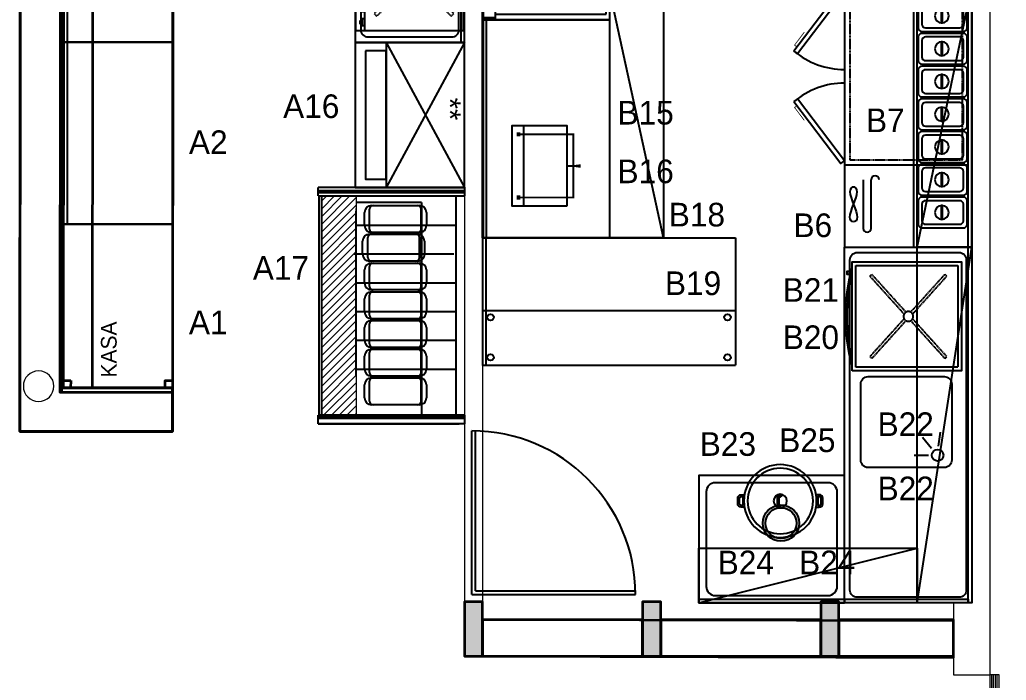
# Model space of a CAD drawing. Header units: millimetres. Extents: x 233224 to 234067, y -13631 to -11613.
# Drawn here: x 233517 to 234060, y -12393 to -12030 of the extents above; entities that cross this region are included whole.
import ezdxf
from ezdxf.enums import TextEntityAlignment as Align

# ---------------------------------------------------------------- set-up
doc = ezdxf.new("R2010")
doc.units = ezdxf.units.MM
doc.header["$MEASUREMENT"] = 0
doc.set_wipeout_variables(frame=1)
doc.linetypes.add('DASHED', pattern=[0.75, 0.5, -0.25])
doc.linetypes.add('Wipeout_Contour', pattern=[1000, 0, -1000])
for name, color, linetype in [('002 Çizgi', 7, 'Continuous'), ('CAM', 4, 'Continuous'), ('kapı ABD', 55, 'Continuous'), ('Kıtc-002 Çizgi', 7, 'Continuous'), ('MAK', 1, 'Continuous'), ('OLCU', 8, 'Continuous'), ('S2000-002 Çizgi', 7, 'Continuous'), ('Structural - Bearing', 7, 'Continuous')]:
    doc.layers.add(name, color=color, linetype=linetype)
for name, color, linetype, lineweight, true_color in [('2D Drafting - General_Pen_No__4', 7, 'Continuous', 20, 0x029e21), ('Structural - Bearing_Pen_No__28', 7, 'Continuous', 35, 0xa80f02), ('Structural - Bearing_Pen_No__48', 7, 'Continuous', 25, 0xa80f02), ('Structural - Bearing_Pen_No__87', 7, 'Continuous', 20, 0x6a6a6a)]:
    doc.layers.add(name, color=color, linetype=linetype, lineweight=lineweight, true_color=true_color)
doc.layers.add('Structural - Bearing_Pen_No__7', color=7, linetype='Continuous', lineweight=35)
doc.layers.add('t_makine', color=177, linetype='Continuous', lineweight=18)
doc.styles.add('TAKSİM', font='GOTHIC.TTF', dxfattribs={"height": 20})

# ---------------------------------------------------------------- blocks, each defined once
blk = doc.blocks.new('Slab_45', base_point=(231171, -1096.8))
at = {"layer": 'Structural - Bearing_Pen_No__7', "linetype": 'Continuous', "flags": 128}
blk.add_lwpolyline([(231171, -1096.8), (231171, -1296.8), (232051, -1296.8), (232051, -1096.8)], close=True, dxfattribs=at)
blk = doc.blocks.new('Slab_46', base_point=(231171, -1096.8))
at = {"layer": 'Structural - Bearing_Pen_No__7', "linetype": 'Continuous', "flags": 128}
blk.add_lwpolyline([(231171, -1096.8), (231171, -1296.8), (233761, -1302.4), (233761, -1102.4)], close=True, dxfattribs=at)
blk = doc.blocks.new('Slab_47', base_point=(232151, -1096.8))
at = {"layer": 'Structural - Bearing_Pen_No__7', "linetype": 'Continuous', "flags": 128}
blk.add_lwpolyline([(232151, -1096.8), (232151, -1296.8), (233031, -1296.8), (233031, -1096.8)], close=True, dxfattribs=at)
blk = doc.blocks.new('Slab_48', base_point=(233131, -1096.8))
at = {"layer": 'Structural - Bearing_Pen_No__7', "linetype": 'Continuous', "flags": 128}
blk.add_lwpolyline([(233131, -1096.8), (233131, -1296.8), (233761, -1296.8), (233761, -1096.8)], close=True, dxfattribs=at)
blk = doc.blocks.new('Slab_49', base_point=(233131, -1096.8))
at = {"layer": 'Structural - Bearing_Pen_No__7', "linetype": 'Continuous', "flags": 128}
blk.add_lwpolyline([(233131, -1096.8), (233131, -1296.8), (233761, -1296.8), (233761, -1096.8)], close=True, dxfattribs=at)
blk = doc.blocks.new('Slab_50', base_point=(232151, -1096.8))
at = {"layer": 'Structural - Bearing_Pen_No__7', "linetype": 'Continuous', "flags": 128}
blk.add_lwpolyline([(232151, -1096.8), (232151, -1296.8), (233031, -1296.8), (233031, -1096.8)], close=True, dxfattribs=at)
blk = doc.blocks.new('Slab_51', base_point=(231171, -1096.8))
at = {"layer": 'Structural - Bearing_Pen_No__7', "linetype": 'Continuous', "flags": 128}
blk.add_lwpolyline([(231171, -1096.8), (231171, -1296.8), (232051, -1296.8), (232051, -1096.8)], close=True, dxfattribs=at)
blk = doc.blocks.new('Wall_18', base_point=(228729.3, 168.3))
at = {"layer": 'Structural - Bearing_Pen_No__87', "linetype": 'Continuous'}
blk.add_arc((228729.3, 188.3), 83.9, 269.9107, 89.9107, dxfattribs=at)
blk = doc.blocks.new('Wall_19', base_point=(228729.4, 208.3))
at = {"layer": 'Structural - Bearing_Pen_No__87', "linetype": 'Continuous'}
blk.add_arc((228729.3, 188.3), 83.9, 89.9107, 269.9107, dxfattribs=at)
blk = doc.blocks.new('Wall_28', base_point=(233961, -1398.4))
at = {"color": 254, "linetype": 'Wipeout_Contour', "lineweight": 0, "ltscale": 936822.845006}
blk.add_wipeout([(234050.9, -12901.9), (234011, -1398.3), (234001, -1398.3), (234040.9, -12901.9)], dxfattribs=at).dxf.layer = 'Structural - Bearing'
at = {"color": 254, "linetype": 'Wipeout_Contour', "lineweight": 0, "ltscale": 936782.880162}
blk.add_wipeout([(234040.9, -12901.9), (234001, -1398.3), (233991, -1398.3), (234030.9, -12901.9)], dxfattribs=at).dxf.layer = 'Structural - Bearing'
at = {"color": 254, "linetype": 'Wipeout_Contour', "lineweight": 0, "ltscale": 936742.91532}
blk.add_wipeout([(234030.9, -12901.9), (233991, -1398.3), (233981, -1398.4), (234020.9, -12902)], dxfattribs=at).dxf.layer = 'Structural - Bearing'
at = {"color": 254, "linetype": 'Wipeout_Contour', "lineweight": 0, "ltscale": 936702.950482}
blk.add_wipeout([(234020.9, -12902), (233981, -1398.4), (233971, -1398.4), (234010.9, -12902)], dxfattribs=at).dxf.layer = 'Structural - Bearing'
at = {"color": 254, "linetype": 'Wipeout_Contour', "lineweight": 0, "ltscale": 936662.985647}
blk.add_wipeout([(234010.9, -12902), (233971, -1398.4), (233961, -1398.4), (234000.9, -12902)], dxfattribs=at).dxf.layer = 'Structural - Bearing'
at = {"layer": 'Structural - Bearing_Pen_No__87', "linetype": 'Continuous'}
for p, q in [((234010.9, -12902), (233971, -1398.4)), ((234020.9, -12902), (233981, -1398.4)), ((234030.9, -12901.9), (233991, -1398.3)), ((234040.9, -12901.9), (234001, -1398.3))]:
    blk.add_line(p, q, dxfattribs=at)
at = {"layer": 'Structural - Bearing_Pen_No__87', "linetype": 'Continuous', "flags": 128}
for points in [[(233961, -1398.4), (234000.9, -12902)], [(233971, -1398.4), (233961, -1398.4)], [(233981, -1398.4), (233971, -1398.4)], [(233991, -1398.3), (233981, -1398.4)], [(234001, -1398.3), (233991, -1398.3)], [(234011, -1398.3), (234001, -1398.3)], [(234050.9, -12901.9), (234011, -1398.3)]]:
    blk.add_lwpolyline(points, dxfattribs=at)
blk = doc.blocks.new('Column_25', base_point=(231121, -1146.8))
at = {"layer": 'Structural - Bearing_Pen_No__48', "linetype": 'Continuous'}
blk.add_hatch(color=256, dxfattribs=at).paths.add_polyline_path([(231171, -1296.8), (231171, -996.8), (231071, -996.8), (231071, -1296.8)])
at = {"layer": 'Structural - Bearing_Pen_No__28', "linetype": 'Continuous', "flags": 128}
blk.add_lwpolyline([(231171, -1296.8), (231171, -996.8), (231071, -996.8), (231071, -1296.8)], close=True, dxfattribs=at)
blk = doc.blocks.new('Column_26', base_point=(232101, -1146.8))
at = {"layer": 'Structural - Bearing_Pen_No__48', "linetype": 'Continuous'}
blk.add_hatch(color=256, dxfattribs=at).paths.add_polyline_path([(232151, -1296.8), (232151, -996.8), (232051, -996.8), (232051, -1296.8)])
at = {"layer": 'Structural - Bearing_Pen_No__28', "linetype": 'Continuous', "flags": 128}
blk.add_lwpolyline([(232151, -1296.8), (232151, -996.8), (232051, -996.8), (232051, -1296.8)], close=True, dxfattribs=at)
blk = doc.blocks.new('Column_27', base_point=(233081, -1146.8))
at = {"layer": 'Structural - Bearing_Pen_No__48', "linetype": 'Continuous'}
blk.add_hatch(color=256, dxfattribs=at).paths.add_polyline_path([(233131, -1296.8), (233131, -996.8), (233031, -996.8), (233031, -1296.8)])
at = {"layer": 'Structural - Bearing_Pen_No__28', "linetype": 'Continuous', "flags": 128}
blk.add_lwpolyline([(233131, -1296.8), (233131, -996.8), (233031, -996.8), (233031, -1296.8)], close=True, dxfattribs=at)
blk = doc.blocks.new('Slab_77', base_point=(228855.6, 155.7))
at = {"layer": 'Structural - Bearing_Pen_No__7', "linetype": 'Continuous', "flags": 128}
blk.add_lwpolyline([(228855.6, 155.7), (229465.6, 154.7), (229465.6, 178.9), (228865.6, 179.9), (228869, 4211.2), (228859, 4211.2)], close=True, dxfattribs=at)
blk = doc.blocks.new('Slab_78', base_point=(228865.6, 179.9))
at = {"layer": 'Structural - Bearing_Pen_No__7', "linetype": 'Continuous', "flags": 128}
blk.add_lwpolyline([(228865.6, 179.9), (228869, 4190.7), (229469, 4189.8), (229465.6, 178.9)], close=True, dxfattribs=at)
blk = doc.blocks.new('Slab_79', base_point=(228865.6, 179.9))
at = {"layer": 'Structural - Bearing_Pen_No__7', "linetype": 'Continuous', "flags": 128}
blk.add_lwpolyline([(228865.6, 179.9), (228869, 4190.7), (229469, 4189.8), (229465.6, 178.9)], close=True, dxfattribs=at)
blk = doc.blocks.new('Slab_80', base_point=(228849.2, 4211.2))
at = {"layer": 'Structural - Bearing_Pen_No__7', "linetype": 'Continuous', "flags": 128}
blk.add_lwpolyline([(228849.2, 4211.2), (228848.9, 4100.8), (228845.6, 155.7), (229465.6, 154.7), (229465.6, 178.9), (228865.6, 179.9), (228869, 4190.7), (229469, 4189.8), (229469, 4210.2)], close=True, dxfattribs=at)
blk = doc.blocks.new('Slab_81', base_point=(228865.6, 179.9))
at = {"layer": 'Structural - Bearing_Pen_No__7', "linetype": 'Continuous', "flags": 128}
blk.add_lwpolyline([(228865.6, 179.9), (228869, 4190.7), (229469, 4189.8), (229465.6, 178.9)], close=True, dxfattribs=at)
blk = doc.blocks.new('Slab_84', base_point=(229465.7, 218.9))
at = {"layer": 'Structural - Bearing_Pen_No__7', "linetype": 'Continuous', "flags": 128}
blk.add_lwpolyline([(229465.7, 218.9), (229465.6, 178.9), (229425.6, 179), (229425.7, 219)], close=True, dxfattribs=at)
blk = doc.blocks.new('Slab_85', base_point=(228905.7, 219.8))
at = {"layer": 'Structural - Bearing_Pen_No__7', "linetype": 'Continuous', "flags": 128}
blk.add_lwpolyline([(228905.7, 219.8), (228905.6, 179.8), (228865.6, 179.9), (228865.7, 219.9)], close=True, dxfattribs=at)
blk = doc.blocks.new('Slab_93', base_point=(228625.8, 156))
at = {"layer": 'Structural - Bearing_Pen_No__7', "linetype": 'Continuous', "flags": 128}
blk.add_lwpolyline([(228625.8, 156), (228625.5, -60.2), (229465.2, -61.5), (229465.6, 178.9), (229025.8, 179.6), (229029.2, 4210.9), (228849.2, 4211.2), (228629.3, 4211.6), (228625.9, 180.2)], close=True, dxfattribs=at)
blk = doc.blocks.new('Slab_94', base_point=(228625.5, -60.2))
at = {"layer": 'Structural - Bearing_Pen_No__7', "linetype": 'Continuous', "flags": 128}
blk.add_lwpolyline([(228625.5, -60.2), (228629.3, 4211.6), (228849.2, 4211.2), (228845.8, 179.9), (229465.6, 178.9), (229465.2, -61.5), (228845.5, -60.6)], close=True, dxfattribs=at)
blk = doc.blocks.new('A$C2B3414BB')
at = {"layer": 'OLCU'}
for p, q in [((0, 4), (0, 11.63)), ((3, 13.63), (3, 2)), ((4, 15.63), (32, 15.63)), ((33, 13.63), (33, 2)), ((36, 11.63), (36, 4)), ((32, 0), (4, 0))]:
    blk.add_line(p, q, dxfattribs=at)
for centre, radius, start, end in [((4, 11.63), 4, 90, 180), ((5, 13.63), 2, 90, 180), ((31, 13.63), 2, 0, 90), ((32, 11.63), 4, 0, 90), ((4, 4), 4, 180, 270), ((5, 2), 2, 180, 270), ((31, 2), 2, 270, 0), ((32, 4), 4, 270, 0)]:
    blk.add_arc(centre, radius, start, end, dxfattribs=at)
blk = doc.blocks.new('A$C0F906DE9')
at = {"layer": 't_makine'}
h = blk.add_hatch(dxfattribs=at)
h.set_pattern_fill('ANSI31', color=0, angle=450, style=0)
h.set_pattern_definition([(135, (9778.302, -38781.8862), (-2.24506403, -2.24506403), [])])
h.paths.add_polyline_path([(132.5, 22), (132.5, 2), (5, 2), (5, 22)])
at = {"color": 0}
for p, q in [((0, 85), (0, 0)), ((133.5, 0), (133.5, 85)), ((137.5, 85), (137.5, 0)), ((137.5, 85), (137.5, 69)), ((137.5, 0), (137.5, 82)), ((22.03, 22), (22.03, 80)), ((38.64, 20.92), (38.64, 78.92)), ((55.46, 22), (55.46, 80)), ((72.17, 22), (72.17, 80)), ((88.82, 22), (88.82, 80)), ((105.82, 22), (105.82, 80)), ((105.82, 22), (105.82, 80))]:
    blk.add_line(p, q, dxfattribs=at)
at = {"layer": 'CAM', "color": 0}
for p, q in [((3, 0), (3, 85)), ((5, 0), (5, 85)), ((132.5, 85), (132.5, 0)), ((134.5, 85), (134.5, 0)), ((132.5, 2), (5, 2))]:
    blk.add_line(p, q, dxfattribs=at)
at = {"layer": 'MAK', "color": 0}
for p, q in [((0, 85), (5, 85)), ((0, 85), (0, 0)), ((2, 85), (2, 0)), ((132.5, 85), (137.5, 85)), ((137.5, 82), (137.5, 0)), ((5, 80), (132.5, 80)), ((8.87, 60), (133.5, 60)), ((5, 0), (0, 0)), ((132.5, 0.5), (5, 0.5)), ((137.5, 0), (132.5, 0))]:
    blk.add_line(p, q, dxfattribs=at)
at = {"layer": 'OLCU', "color": 0}
for p, q in [((5, 0), (5, 82)), ((8.87, 60), (8.87, 22)), ((73.69, 60), (13.83, 60)), ((109.69, 22), (13.83, 22))]:
    blk.add_line(p, q, dxfattribs=at)
at = {"layer": 't_makine', "color": 0, "extrusion": (5.76607e-07, 1.9077e-12, 1)}
blk.add_line((74.37, 22), (12.29, 22), dxfattribs=at)
at = {"layer": 't_makine', "color": 0}
blk.add_lwpolyline([(132.5, 22), (132.5, 2), (5, 2), (5, 22)], close=True, dxfattribs=at)
at = {"color": 0, "rotation": 270.0000000045857}
for p in [(10.63, 62.89), (27.24, 61.81), (44.05, 62.89), (60.77, 62.89), (77.42, 62.89), (94.1, 62.89), (110.78, 62.89)]:
    blk.add_blockref('A$C2B3414BB', p, dxfattribs=at)
blk = doc.blocks.new('A$C73F90BF7')
at = {"layer": 'S2000-002 Çizgi'}
for points in [[(0, 0), (79.69, 0), (79.69, 60), (0, 60)], [(4.59, 5.64), (75.1, 5.64), (75.1, 16.91), (4.59, 16.91)]]:
    blk.add_lwpolyline(points, close=True, dxfattribs=at)
for points in [[(0, 16.91), (79.69, 60)], [(0, 60), (79.69, 16.91)], [(0, 16.91), (79.69, 16.91)]]:
    blk.add_lwpolyline(points, dxfattribs=at)
blk.add_text('**', height=12, dxfattribs=at).set_placement((30.35, 46.01))
blk = doc.blocks.new('A$C7E863A30')
at = {"layer": 'S2000-002 Çizgi'}
for p, q in [((24.66, 42.76), (32.47, 43.87)), ((23.43, 38.95), (29.53, 33.94)), ((19.52, 37.29), (19.52, 29.4))]:
    blk.add_line(p, q, dxfattribs=at)
for points in [[(0, 58), (120, 58), (120, 60), (0, 60)], [(0, 0), (120, 0), (120, 60), (0, 60)]]:
    blk.add_lwpolyline(points, close=True, dxfattribs=at)
for points in [[(7, 3), (113, 3, 0.414214), (117, 7), (117, 53, 0.414214), (113, 57), (7, 57, 0.414214), (3, 53), (3, 7, 0.414214)], [(17, 10), (49, 10, 0.414214), (53, 14), (53, 46, 0.414214), (49, 50), (17, 50, 0.414214), (13, 46), (13, 14, 0.414214)]]:
    blk.add_lwpolyline(points, format="xyb", close=True, dxfattribs=at)
blk.add_circle((19.71, 42.26), 3.19, dxfattribs=at)
blk = doc.blocks.new('A$C521B02A0')
at = {"layer": 'S2000-002 Çizgi'}
blk.add_line((6.65, 10), (10.64, 10), dxfattribs=at)
for points in [[(0, 64), (0, 10), (60, 10), (60, 64)], [(0, 64), (0, 5), (60, 5), (60, 64)], [(3, 10), (6.65, 10), (6.65, 8.54), (3, 8.54)], [(3.97, 8.54), (5.43, 8.54), (5.43, 7.08), (3.97, 7.08)], [(10.64, 10), (14.29, 10), (14.29, 8.54), (10.64, 8.54)], [(11.61, 8.54), (13.07, 8.54), (13.07, 7.08), (11.61, 7.08)], [(45, 0), (15, 0), (15, 5), (45, 5)], [(43, 2), (17, 2), (17, 5), (43, 5)]]:
    blk.add_lwpolyline(points, close=True, dxfattribs=at)
at = {"layer": 'S2000-002 Çizgi', "linetype": 'DASHED'}
for points in [[(8.08, 57.42), (9.49, 58.84)], [(8.08, 57.42), (26.83, 38.67)], [(9.49, 58.84), (28.24, 40.09)], [(31.86, 40.19), (50.51, 58.84)], [(33.27, 38.77), (51.92, 57.42)], [(50.51, 58.84), (51.92, 57.42)], [(26.73, 35.06), (8.08, 16.41)], [(28.14, 33.64), (9.49, 15)], [(31.76, 33.74), (50.51, 15)], [(33.17, 35.16), (51.92, 16.41)], [(9.49, 15), (8.08, 16.41)], [(50.51, 15), (51.92, 16.41)]]:
    blk.add_lwpolyline(points, dxfattribs=at)
blk.add_circle((30, 36.92), 3.63, dxfattribs=at)
blk = doc.blocks.new('rtyjjkw5')
at = {"layer": 'kapı ABD', "color": 7}
for p, q in [((-2, 2), (-2, 90)), ((0, 0), (0, 90)), ((-2, 2), (-90, 2)), ((0, 0), (-90, 0))]:
    blk.add_line(p, q, dxfattribs=at)
blk.add_arc((0, 0), 90, 90, 180, dxfattribs=at)
blk = doc.blocks.new('A$C604B7618')
at = {"layer": 'S2000-002 Çizgi'}
blk.add_lwpolyline([(0, 30.57), (30.57, 30.57), (30.57, 0), (0, 0), (0, 30.57)], dxfattribs=at)
blk.add_lwpolyline([(15.55, 29.52), (15.55, 23.44, -0.414214), (15.34, 23.23), (15.23, 23.23, -0.414214), (15.02, 23.44), (15.02, 29.52), (2.68, 29.52, 0.668179), (2.31, 28.63), (10.81, 20.13, -0.810443), (10.38, 19.82), (1.59, 28.61, 0.668179), (1.05, 28.39), (1.05, 15.55), (7.13, 15.55, -0.414214), (7.34, 15.34), (7.34, 15.23, -0.414214), (7.13, 15.02), (1.05, 15.02), (1.05, 2.68, 0.668179), (1.94, 2.31), (10.43, 10.81, -0.810443), (10.75, 10.38), (1.96, 1.59, 0.668179), (2.18, 1.05), (15.02, 1.05), (15.02, 7.13, -0.414214), (15.23, 7.34), (15.34, 7.34, -0.414214), (15.55, 7.13), (15.55, 1.05), (27.88, 1.05, 0.668179), (28.26, 1.94), (19.76, 10.43, -0.810443), (20.19, 10.75), (28.98, 1.96, 0.668179), (29.52, 2.18), (29.52, 15.02), (23.44, 15.02, -0.414214), (23.23, 15.23), (23.23, 15.34, -0.414214), (23.44, 15.55), (29.52, 15.55), (29.52, 28.39, 0.668179), (28.98, 28.61), (20.19, 19.82, -0.810443), (19.76, 20.13), (28.26, 28.63, 0.668179), (27.88, 29.52)], format="xyb", close=True, dxfattribs=at)
for radius in [10.75, 5.66, 2.6]:
    blk.add_circle((15.28, 13.8), radius, dxfattribs=at)
blk = doc.blocks.new('A$C7A250C34')
at = {"layer": 'S2000-002 Çizgi'}
h = blk.add_hatch(dxfattribs=at)
h.set_pattern_fill('ANSI31', color=256, scale=1.5, angle=45, style=0)
h.set_pattern_definition([(90, (-2508.419, -6412.801), (-4.7625, 9e-16), [])])
h.paths.add_polyline_path([(0, 72.92), (0, 65.92), (80, 65.92), (80, 72.92)])
for points in [[(0, 2.92), (80, 2.92), (80, 72.92), (0, 72.92)], [(80, 65.92), (0, 65.92), (0, 72.92), (80, 72.92)], [(3, 4.92), (77, 4.92), (77, 65.92), (3, 65.92)], [(21.2, 2.92), (24.84, 2.92), (24.84, 1.46), (21.2, 1.46)], [(22.17, 1.46), (23.62, 1.46), (23.62, 0), (22.17, 0)], [(31.05, 2.92), (34.69, 2.92), (34.69, 1.46), (31.05, 1.46)], [(32.02, 1.46), (33.47, 1.46), (33.47, 0), (32.02, 0)], [(44.56, 2.92), (48.2, 2.92), (48.2, 1.46), (44.56, 1.46)], [(45.52, 1.46), (46.98, 1.46), (46.98, 0), (45.52, 0)], [(55.2, 2.92), (58.84, 2.92), (58.84, 1.46), (55.2, 1.46)], [(56.16, 1.46), (57.62, 1.46), (57.62, 0), (56.16, 0)]]:
    blk.add_lwpolyline(points, close=True, dxfattribs=at)
at = {"layer": 'S2000-002 Çizgi', "yscale": 0.8999999999996362}
for p, xscale, zscale in [((36.24, 36.4), -0.8999999999996362, 0.9), ((43.76, 36.4), 0.8999999999996362, 0.8999999999996362)]:
    blk.add_blockref('A$C604B7618', p, dxfattribs=dict(at, xscale=xscale, zscale=zscale))
at = {"layer": 'S2000-002 Çizgi', "yscale": 0.8999999999996362, "rotation": 180}
for p, xscale, zscale in [((36.24, 35.06), 0.8999999999996362, 0.8999999999996362), ((43.76, 35.06), -0.8999999999996362, 0.9)]:
    blk.add_blockref('A$C604B7618', p, dxfattribs=dict(at, xscale=xscale, zscale=zscale))
blk = doc.blocks.new('A$C67BA2794')
at = {"layer": 'S2000-002 Çizgi'}
blk.add_lwpolyline([(0, 7.57), (44, 7.57), (44, 38.03), (0, 38.03)], close=True, dxfattribs=at)
for points, const_width in [([(3.46, 34.35), (5.8, 34.35)], 2), ([(4.63, 34.03), (4.63, 4.11), (22, 4.11)], 1), ([(39.37, 34.03), (39.37, 4.11), (22, 4.11)], 1), ([(40.54, 34.35), (38.2, 34.35)], 2)]:
    blk.add_lwpolyline(points, dxfattribs=dict(at, const_width=const_width))
blk.add_lwpolyline([(44, 31.48), (0, 31.48)], dxfattribs=at)
blk.add_lwpolyline([(21.94, 7.48, 1, 1, 0), (21.94, 3.72, 1, 2, 0), (21.94, 0, 2, 2, 0)], format="xyseb", dxfattribs=at)
blk = doc.blocks.new('A$C723D60DA')
at = {"layer": 'S2000-002 Çizgi'}
for points in [[(0, 3.66), (60, 3.66), (60, 63.66), (0, 63.66)], [(53.17, 2.2), (54.63, 2.2), (54.63, 0.75), (53.17, 0.75)]]:
    blk.add_lwpolyline(points, close=True, dxfattribs=at)
at = {"layer": 'S2000-002 Çizgi', "linetype": 'DASHED', "ltscale": 0.5}
blk.add_lwpolyline([(2, 5.66), (58, 5.66), (58, 61.66), (2, 61.66)], close=True, dxfattribs=at)
for points in [[(6.84, 54.65), (7.88, 55.69)], [(6.84, 54.65), (27.66, 35.82)], [(7.88, 55.69), (28.7, 36.87)], [(31.37, 36.94), (52.12, 55.69)], [(32.41, 35.9), (53.16, 54.65)], [(52.12, 55.69), (53.16, 54.65)], [(27.59, 33.16), (6.84, 14.41)], [(32.34, 33.23), (53.16, 14.41)], [(28.63, 32.11), (7.88, 13.37)], [(31.3, 32.19), (52.12, 13.37)], [(7.88, 13.37), (6.84, 14.41)], [(52.12, 13.37), (53.16, 14.41)]]:
    blk.add_lwpolyline(points, dxfattribs=at)
at = {"layer": 'S2000-002 Çizgi'}
for points in [[(52.21, 3.18), (52.21, 3.66), (55.85, 3.66)], [(55.85, 3.31), (55.85, 2.2), (52.21, 2.2)]]:
    blk.add_lwpolyline(points, dxfattribs=at)
at = {"layer": 'S2000-002 Çizgi', "linetype": 'DASHED', "ltscale": 0.5}
blk.add_circle((30, 34.53), 2.67, dxfattribs=at)
at = {"layer": 'S2000-002 Çizgi'}
for centre, radius, start, end in [((29.9, 100.61), 100.61, 254.4941, 285.5059), ((29.9, 109.49), 108.49, 257.2819, 282.7181)]:
    blk.add_arc(centre, radius, start, end, dxfattribs=at)
blk = doc.blocks.new('A$C53E03B34')
at = {"layer": 'Kıtc-002 Çizgi'}
for points in [[(3.74, 16.55), (2, 16.55, -0.414214), (0, 18.55), (0, 21.45, -0.414214), (2, 23.45), (3.74, 23.45)], [(43.14, 16.55), (44.87, 16.55, 0.414214), (46.87, 18.55), (46.87, 21.45, 0.414214), (44.87, 23.45), (43.14, 23.45)]]:
    blk.add_lwpolyline(points, format="xyb", dxfattribs=at)
for points in [[(2.83, 17.55), (2, 17.55, -0.414214), (1, 18.55), (1, 21.45, -0.414214), (2, 22.45), (2.83, 22.45)], [(44.05, 17.55), (44.87, 17.55, 0.414214), (45.87, 18.55), (45.87, 21.45, 0.414214), (44.87, 22.45), (44.05, 22.45)]]:
    blk.add_lwpolyline(points, format="xyb", close=True, dxfattribs=at)
for points in [[(22.08, 23.4), (24.16, 21.79), (24.16, 18.12), (22.75, 16.4)], [(23.49, 23.65), (25.16, 22.26), (25.16, 17.69), (23.76, 16.35)]]:
    blk.add_lwpolyline(points, dxfattribs=at)
for radius in [20, 18, 3.66]:
    blk.add_circle((23.44, 20), radius, dxfattribs=at)
blk = doc.blocks.new('A$C01E77913')
at = {"layer": 'S2000-002 Çizgi'}
for points in [[(2, 26.8), (15, 26.8, -0.414214), (17, 24.8), (17, 2, -0.414214), (15, 0), (2, 0, -0.414214), (0, 2), (0, 24.8, -0.414214)], [(4, 24.8), (13, 24.8, -0.414214), (15, 22.8), (15, 4, -0.414214), (13, 2), (4, 2, -0.414214), (2, 4), (2, 22.8, -0.414214)]]:
    blk.add_lwpolyline(points, format="xyb", close=True, dxfattribs=at)
blk.add_lwpolyline([(4.71, 14.27), (12.21, 14.27), (12.21, 13.52), (4.71, 13.52)], close=True, dxfattribs=at)
blk.add_circle((8.46, 13.87), 3.82, dxfattribs=at)
blk = doc.blocks.new('143-70-M')
at = {"layer": '002 Çizgi', "color": 7}
for p, q in [((27.4, -97.49), (27.4, 45.51)), ((-36.31, -64.66), (-36.95, -65.15)), ((-35.57, -64.5), (-36.31, -64.66)), ((-34.84, -64.66), (-35.57, -64.5)), ((-34.2, -65.15), (-34.84, -64.66)), ((-30.27, -60.49), (-30.27, -87.16)), ((-25.92, -87.16), (-25.92, -60.49)), ((-37.4, -65.97), (-37.58, -67.11)), ((-37.58, -67.11), (-37.4, -68.57)), ((-36.95, -65.15), (-37.4, -65.97)), ((-37.4, -68.57), (-36.95, -70.27)), ((-36.95, -70.27), (-36.31, -72.13)), ((-34.84, -72.13), (-34.2, -70.27)), ((-33.74, -65.97), (-34.2, -65.15)), ((-34.2, -70.27), (-33.74, -68.57)), ((-33.57, -67.11), (-33.74, -65.97)), ((-33.74, -68.57), (-33.57, -67.11)), ((-36.31, -72.13), (-35.57, -74.08)), ((-36.31, -76.03), (-35.57, -74.08)), ((-35.57, -74.08), (-34.84, -72.13)), ((-35.57, -74.08), (-34.84, -76.03)), ((-37.58, -81.05), (-37.4, -79.6)), ((-37.4, -82.2), (-37.58, -81.05)), ((-37.4, -79.6), (-36.95, -77.89)), ((-36.95, -77.89), (-36.31, -76.03)), ((-34.84, -76.03), (-34.2, -77.89)), ((-34.2, -77.89), (-33.74, -79.6)), ((-33.74, -79.6), (-33.57, -81.05)), ((-33.57, -81.05), (-33.74, -82.2)), ((-36.95, -83.01), (-37.4, -82.2)), ((-36.31, -83.5), (-36.95, -83.01)), ((-35.57, -83.67), (-36.31, -83.5)), ((-34.84, -83.5), (-35.57, -83.67)), ((-34.2, -83.01), (-34.84, -83.5)), ((-33.74, -82.2), (-34.2, -83.01))]:
    blk.add_line(p, q, dxfattribs=at)
for points in [[(-68.42, 10.3), (-42.65, 44.41), (-40.6, 42.87), (-66.37, 8.76)], [(-40.6, -97.49), (29.4, -97.49), (29.4, 45.51), (-40.6, 45.51)], [(-2.6, 45.51), (-2.6, -97.49), (29.4, -97.49), (29.4, 45.51)], [(-68.42, -17.53), (-42.65, -51.64), (-40.6, -50.09), (-66.37, -15.98)]]:
    blk.add_lwpolyline(points, close=True, dxfattribs=at)
at = {"layer": '002 Çizgi', "color": 7, "linetype": 'DASHED'}
blk.add_lwpolyline([(24.4, -49.49), (24.4, 42.51), (-37.6, 42.51), (-37.6, -49.49)], close=True, dxfattribs=at)
at = {"layer": '002 Çizgi', "color": 7, "const_width": 0.427}
for points in [[(-66.72, 12.55), (-68.04, 13.54), (-63.78, 19.18), (-62.69, 20.62)], [(-66.72, -19.77), (-68.04, -20.77), (-63.78, -26.41), (-62.69, -27.85)]]:
    blk.add_lwpolyline(points, dxfattribs=at)
at = {"layer": '002 Çizgi', "color": 7}
blk.add_lwpolyline([(27.4, -52.49), (-40.6, -52.49)], dxfattribs=at)
for centre, radius, start, end in [((-40.6, 42.87), 42.75, 229.4908, 270), ((-40.6, -50.09), 42.75, 90, 130.5092), ((-23.75, -60.49), 2.17, 0, 180), ((-28.09, -87.16), 2.17, 180, 0)]:
    blk.add_arc(centre, radius, start, end, dxfattribs=at)
at = {"layer": '002 Çizgi', "color": 7, "xscale": -1, "rotation": 90}
for p in [(26.8, 38), (26.8, 20), (26.8, 2), (26.8, -16), (26.8, -34), (26.8, -52), (26.8, -70)]:
    blk.add_blockref('A$C01E77913', p, dxfattribs=at)

msp = doc.modelspace()

# ---------------------------------------------------------------- hatches: boundary and pattern name
at = {"layer": 'S2000-002 Çizgi'}
h = msp.add_hatch(color=256, dxfattribs=at)
edge = h.paths.add_edge_path(flags=17)
edge.add_arc((233936.02, -12306.7), 8.5, 0, 360)
edge = h.paths.add_edge_path()
edge.add_arc((233936.02, -12306.7), 10, 0, 360)

# ---------------------------------------------------------------- linework, layer by layer
for p, q in [((233871.43, -12149.92), (233772.43, -11695.49)), ((234010.93, -12154.9), (234040.93, -12011.9)), ((233771.93, -12149.92), (233910.93, -12149.92)), ((233910.93, -12149.92), (233910.93, -12219.92)), ((233910.93, -12189.92), (233771.93, -12189.92)), ((233771.93, -12219.92), (233910.93, -12219.92)), ((233890.93, -12350.49), (234010.93, -12320.49))]:
    msp.add_line(p, q)
for points in [[(233772.43, -11695.49), (233871.43, -11695.49), (233871.43, -12149.92), (233772.43, -12149.92)], [(233541.47, -12042.26), (233601.47, -12042.26), (233601.47, -11942.26), (233541.47, -11942.26)], [(233543.47, -12042.26), (233541.47, -12042.26), (233541.47, -11942.26), (233543.47, -11942.26)], [(234010.93, -12011.9), (234040.93, -12011.9), (234040.93, -12154.9), (234010.93, -12154.9)], [(233841.93, -12029.92), (233771.93, -12029.92), (233771.93, -12149.92), (233841.93, -12149.92)], [(233773.93, -12149.92), (233771.93, -12149.92), (233771.93, -12029.92), (233773.93, -12029.92)], [(233541.47, -12142.26), (233601.47, -12142.26), (233601.47, -12042.26), (233541.47, -12042.26)], [(233543.47, -12142.26), (233541.47, -12142.26), (233541.47, -12042.26), (233543.47, -12042.26)], [(233541.39, -12232.26), (233601.39, -12232.26), (233601.39, -12142.26), (233541.39, -12142.26)], [(233773.93, -12149.92), (233771.93, -12149.92), (233771.93, -12219.92), (233773.93, -12219.92)], [(234010.93, -12350.49), (233890.93, -12350.49), (233890.93, -12320.49), (234010.93, -12320.49)], [(233890.93, -12348.49), (233970.93, -12348.49), (233970.93, -12350.49), (233890.93, -12350.49)], [(233970.93, -12348.49), (234038.93, -12348.49), (234038.93, -12350.49), (233970.93, -12350.49)]]:
    msp.add_lwpolyline(points, close=True)
for centre in [(233776.26, -12193.53), (233906.6, -12193.53), (233776.26, -12215.54), (233906.6, -12215.54)]:
    msp.add_circle(centre, 1.77)
at = {"layer": '2D Drafting - General_Pen_No__4', "linetype": 'Continuous'}
for p, q in [((233771.93, -11623.99), (233771.93, -12350.49)), ((234040.93, -11623.49), (234040.93, -12350.49)), ((233761.93, -11689.56), (233761.93, -12350.49)), ((234040.93, -12350.49), (234030.93, -12350.49)), ((234030.93, -12350.49), (234030.93, -12390.09))]:
    msp.add_line(p, q, dxfattribs=at)
at = {"layer": 'S2000-002 Çizgi'}
for p, q in [((234010.93, -12350.49), (234040.93, -12154.9)), ((234018.86, -12265.68), (234013.86, -12259.58)), ((234022.67, -12264.45), (234023.79, -12256.64)), ((234017.2, -12269.59), (234009.31, -12269.59))]:
    msp.add_line(p, q, dxfattribs=at)
for points in [[(233970.93, -12350.49), (233970.93, -12154.9), (234040.93, -12154.9), (234040.93, -12350.49)], [(234010.93, -12154.9), (234040.93, -12154.9), (234040.93, -12350.49), (234010.93, -12350.49)], [(234038.93, -12350.49), (234038.93, -12154.9), (234040.93, -12154.9), (234040.93, -12350.49)], [(233890.93, -12350.49), (233970.93, -12350.49), (233970.93, -12280.49), (233890.93, -12280.49)]]:
    msp.add_lwpolyline(points, close=True, dxfattribs=at)
for points in [[(233973.93, -12343.49), (233973.93, -12161.9, -0.414214), (233977.93, -12157.9), (234033.93, -12157.9, -0.414214), (234037.93, -12161.9), (234037.93, -12343.49, -0.414214), (234033.93, -12347.49), (233977.93, -12347.49, -0.414214)], [(233979.91, -12272.1), (233979.91, -12230.1, -0.414214), (233983.91, -12226.1), (234025.91, -12226.1, -0.414214), (234029.91, -12230.1), (234029.91, -12272.1, -0.414214), (234025.91, -12276.1), (233983.91, -12276.1, -0.414214)], [(233899.93, -12346.49), (233961.93, -12346.49, 0.414214), (233966.93, -12341.49), (233966.93, -12289.49, 0.414214), (233961.93, -12284.49), (233899.93, -12284.49, 0.414214), (233894.93, -12289.49), (233894.93, -12341.49, 0.414214)]]:
    msp.add_lwpolyline(points, format="xyb", close=True, dxfattribs=at)
for centre, radius in [((234022.17, -12269.39), 3.19), ((233936.02, -12306.7), 10), ((233936.02, -12306.7), 8.5)]:
    msp.add_circle(centre, radius, dxfattribs=at)

# ---------------------------------------------------------------- block references
at = {"ltscale": 5, "xscale": 0.945454542238263, "yscale": 0.945454542238263, "zscale": 0.945454542238263, "rotation": 269.9999999998828}
msp.add_blockref('A$C0F906DE9', (233681.56, -12122.08), dxfattribs=at)
at = {"rotation": 270}
msp.add_blockref('rtyjjkw5', (233766.02, -12345.97), dxfattribs=at)
at = {"layer": 'S2000-002 Çizgi'}
for name, p, rotation in [('A$C7E863A30', (233701.93, -11922.39), 270), ('A$C7A250C34', (233844.84, -12029.92), 90), ('A$C73F90BF7', (233701.93, -12042.39), 270), ('A$C67BA2794', (233825.95, -12132.29), 90)]:
    msp.add_blockref(name, p, dxfattribs=dict(at, rotation=rotation))
at = {"layer": 'S2000-002 Çizgi', "xscale": -1}
for name, p, rotation in [('A$C521B02A0', (233697.25, -12036.05), 270), ('A$C723D60DA', (233971.55, -12223.03), 270.0000000000001)]:
    msp.add_blockref(name, p, dxfattribs=dict(at, rotation=rotation))
at = {"layer": 'S2000-002 Çizgi'}
msp.add_blockref('143-70-M', (234011.53, -12057.4), dxfattribs=at)
at = {"layer": 'S2000-002 Çizgi', "xscale": -1}
msp.add_blockref('A$C53E03B34', (233959.08, -12314.52), dxfattribs=at)
at = {"layer": 'Structural - Bearing', "color": 1, "linetype": 'Continuous', "xscale": 0.1, "yscale": 0.1, "zscale": 0.1}
for name, p in [('Slab_93', (233517.41, -12234.64)), ('Slab_94', (233517.38, -12256.26)), ('Slab_80', (233539.75, -11829.12)), ('Slab_77', (233540.39, -12234.67)), ('Slab_78', (233541.39, -12232.26)), ('Slab_79', (233541.39, -12232.26)), ('Slab_81', (233541.39, -12232.26)), ('Slab_85', (233545.4, -12228.26)), ('Slab_84', (233601.4, -12228.35))]:
    msp.add_blockref(name, p, dxfattribs=at)
at = {"layer": 'Structural - Bearing', "color": 1, "xscale": 0.1, "yscale": 0.1, "zscale": 0.1}
for name, p in [('Wall_19', (233527.77, -12229.41)), ('Wall_18', (233527.76, -12233.41))]:
    msp.add_blockref(name, p, dxfattribs=at)
at = {"layer": 'Structural - Bearing', "color": 14, "lineweight": 35, "true_color": 0xa80f02, "xscale": 0.1, "yscale": 0.1, "zscale": 0.1}
for name, p in [('Column_25', (233766.93, -12364.92)), ('Column_26', (233864.93, -12364.92)), ('Column_27', (233962.93, -12364.92))]:
    msp.add_blockref(name, p, dxfattribs=at)
at = {"layer": 'Structural - Bearing', "linetype": 'Continuous', "xscale": 0.1, "yscale": 0.1, "zscale": 0.1}
for name, p in [('Slab_45', (233771.93, -12359.92)), ('Slab_46', (233771.93, -12359.92)), ('Slab_51', (233771.93, -12359.92)), ('Slab_47', (233869.93, -12359.92)), ('Slab_50', (233869.93, -12359.92)), ('Slab_48', (233967.93, -12359.92)), ('Slab_49', (233967.93, -12359.92))]:
    msp.add_blockref(name, p, dxfattribs=at)
at = {"layer": 'Structural - Bearing', "xscale": 0.1, "yscale": 0.1, "zscale": 0.1}
msp.add_blockref('Wall_28', (234050.93, -12390.09), dxfattribs=at)

# ---------------------------------------------------------------- texts
at = {"style": 'TAKSİM'}
for s, p in [('A16', (233662.23, -12083.97)), ('B15', (233846.13, -12087.54)), ('B7', (233982.78, -12091.73)), ('A2', (233610.42, -12103.76)), ('B16', (233846.13, -12119.79)), ('B18', (233874.32, -12143.58)), ('B6', (233942.89, -12149.42)), ('A17', (233645.57, -12172.91)), ('B19', (233872.21, -12181.3)), ('B21', (233937.01, -12185.02)), ('A1', (233610.42, -12202.81)), ('B20', (233937.01, -12210.99)), ('B22', (233989.15, -12258.8)), ('B25', (233935.05, -12267.62)), ('B23', (233891.36, -12269.7)), ('B22', (233989.15, -12294.12)), ('B24', (233901.23, -12334.8)), ('B24', (233946, -12334.8))]:
    msp.add_text(s, height=13, dxfattribs=at).set_placement(p)
msp.add_text('KASA', height=8.64, rotation=90, dxfattribs=at).set_placement((233570.69, -12211.23), align=Align.CENTER)

# ---------------------------------------------------------------- next in the draw order: linework, layer by layer
at = {"layer": '2D Drafting - General_Pen_No__4', "linetype": 'Continuous'}
for p, q in [((234050.93, -11613.99), (234050.93, -12390.09)), ((234030.93, -12390.09), (234050.93, -12390.09)), ((234050.93, -12390.09), (234050.93, -13410.09))]:
    msp.add_line(p, q, dxfattribs=at)

doc.saveas('drawing.dxf')
